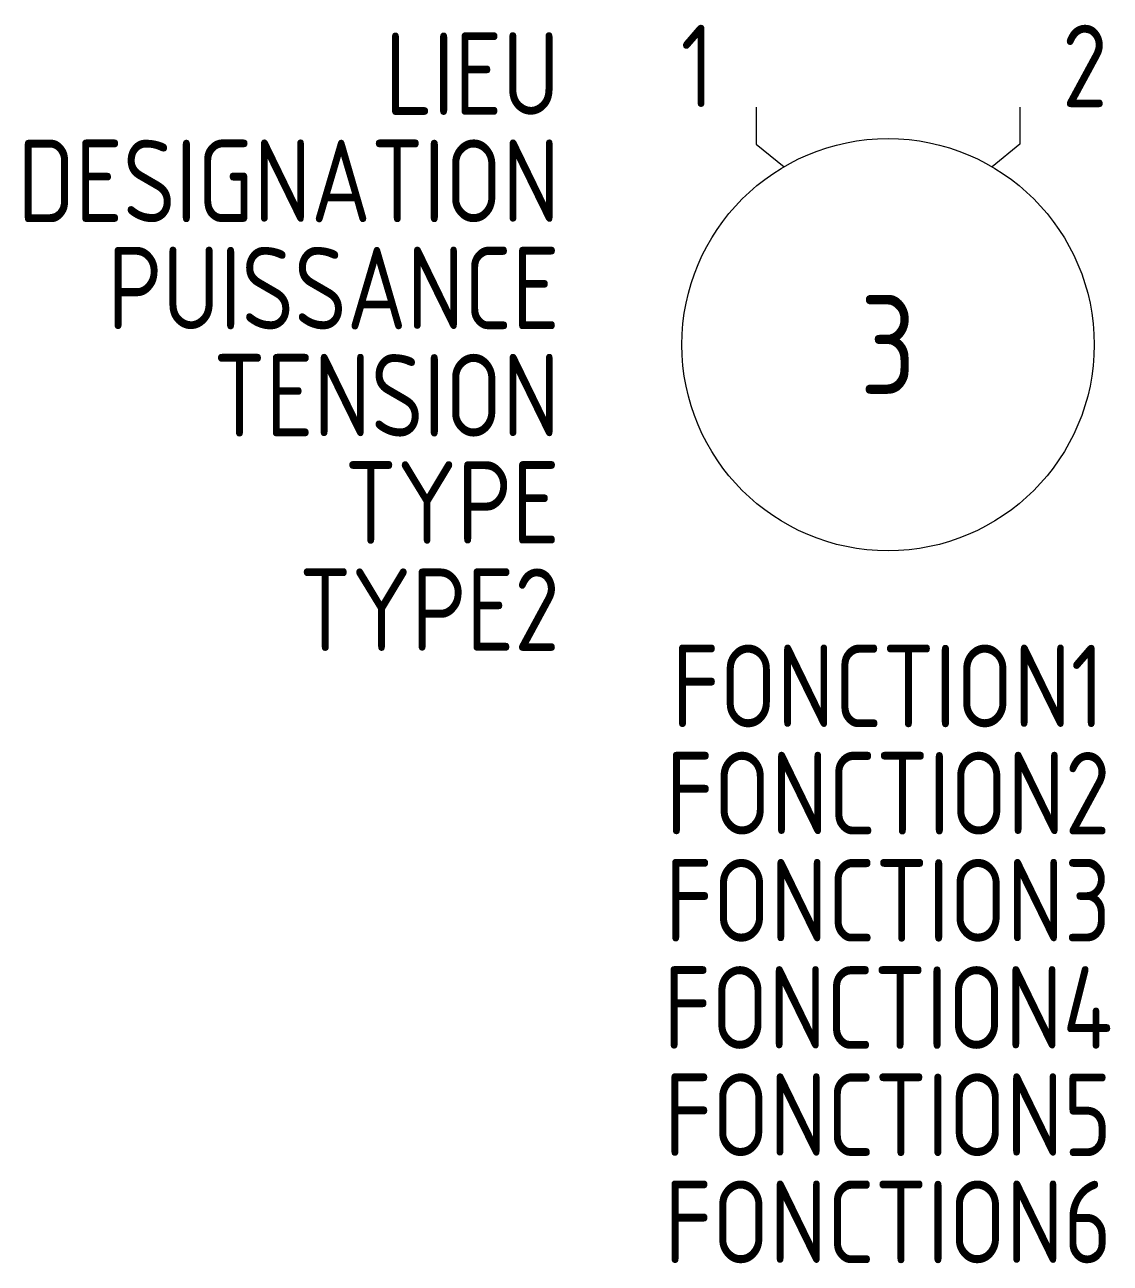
# Model space of a CAD drawing. Header units: millimetres. Extents: x -22.2 to 10.7, y -35 to 2.5.
import ezdxf
from ezdxf.enums import TextEntityAlignment as Align

# ---------------------------------------------------------------- set-up
doc = ezdxf.new("R2010")
doc.units = ezdxf.units.MM
for name, color, linetype in [('SYMB_FIL', 3, 'Continuous'), ('SYMB_TXT_CONTACT', 2, 'Continuous'), ('SYMB_TXT_NOM', 3, 'Continuous')]:
    doc.layers.add(name, color=color, linetype=linetype)
doc.styles.add('NET2_5', font='isocp.shx', dxfattribs={"width": 0.9, "height": 2.5})
doc.styles.add('NET_3', font='isocp.shx', dxfattribs={"width": 0.9, "height": 3})

msp = doc.modelspace()

# ---------------------------------------------------------------- linework, layer by layer
at = {"layer": 'SYMB_FIL'}
for p, q in [((0, 0), (0, -1.125)), ((8, 0), (8, -1.125)), ((0, -1.125), (0.848, -1.803)), ((8, -1.125), (7.152, -1.803))]:
    msp.add_line(p, q, dxfattribs=at)
msp.add_circle((4, -7.2), 6.25, dxfattribs=at)

# ---------------------------------------------------------------- texts
at = {"layer": 'SYMB_TXT_CONTACT', "style": 'NET2_5', "width": 0.9, "flags": 8}
msp.add_attdef('1', text='+', height=2.5, dxfattribs=at).set_placement((-1.275, 0), align=Align.RIGHT)
msp.add_attdef('2', (9.275, 0), '-', height=2.5, dxfattribs=at)
at = {"layer": 'SYMB_TXT_CONTACT', "style": 'NET_3', "width": 0.9, "flags": 8}
msp.add_attdef('3', text='M', height=3, dxfattribs=at).set_placement((4, -7.2), align=Align.MIDDLE_CENTER)
at = {"layer": 'SYMB_TXT_NOM', "style": 'NET2_5', "width": 0.9, "flags": 8}
for tag, text, p in [('LIEU', '', (-5.953, -0.235)), ('DESIGNATION', 'M?', (-5.953, -3.485)), ('PUISSANCE', 'KW', (-5.953, -6.735)), ('TENSION', 'V', (-5.953, -9.985)), ('TYPE', 'A', (-5.953, -13.235)), ('TYPE2', '', (-5.953, -16.485))]:
    msp.add_attdef(tag, text=text, height=2.5, dxfattribs=at).set_placement(p, align=Align.RIGHT)
for tag, p in [('FONCTION1', (4, -18.8)), ('FONCTION2', (4, -22.05)), ('FONCTION3', (4, -25.3)), ('FONCTION4', (4, -28.55)), ('FONCTION5', (4, -31.8)), ('FONCTION6', (4, -35.05))]:
    msp.add_attdef(tag, text='', height=2.5, dxfattribs=at).set_placement(p, align=Align.CENTER)

doc.saveas('drawing.dxf')
